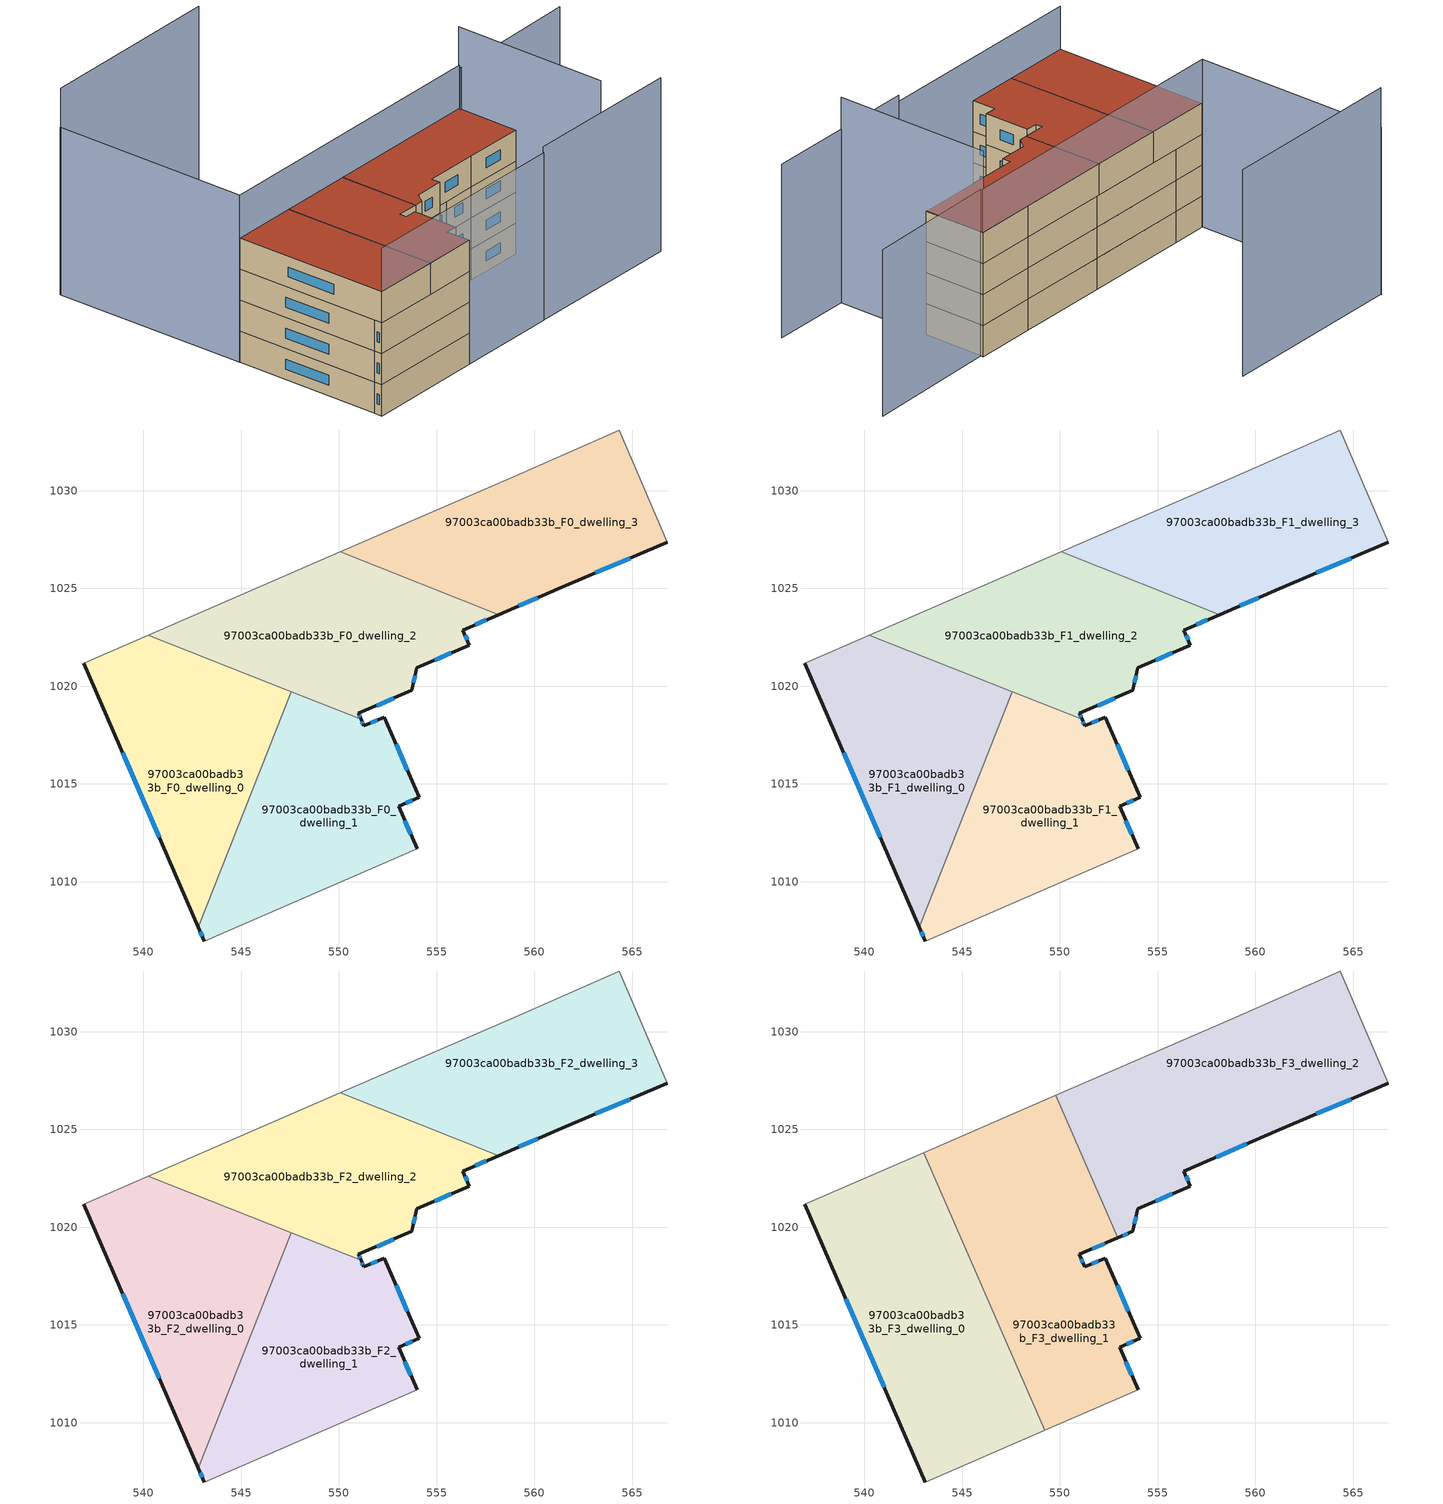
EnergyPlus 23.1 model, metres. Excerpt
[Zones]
97003ca00badb33b_F0_dwelling_0
 floor ground (EU_floor_Construction): 547.56,1019.71 542.8,1007.68 536.95,1021.18 540.25,1022.61 z0
 wall outside (EU_wall_Construction): 536.95,1021.18 542.8,1007.68 z0:3
 wall adiabatic (EU_wall_Construction): 540.25,1022.61 536.95,1021.18 z0:3
 wall to 97003ca00badb33b_F0_dwelling_1 (EU_wall_Construction): 542.8,1007.68 547.56,1019.71 z0:3
 wall to 97003ca00badb33b_F0_dwelling_2 (EU_wall_Construction): 547.56,1019.71 540.25,1022.61 z0:3
 window (EU_Window_Construction): 538.94,1016.59 540.81,1012.27 z1.02:1.98
97003ca00badb33b_F0_dwelling_1
 floor ground (EU_floor_Construction): 552.32,1018.42 554.1,1014.31 553.06,1013.86 554.01,1011.69 543.11,1006.97 542.8,1007.68 547.56,1019.71 551.14,1018.3 551.28,1017.97 z0
 wall outside (EU_wall_Construction): 554.01,1011.69 553.06,1013.86 554.1,1014.31 552.32,1018.42 551.28,1017.97 551.14,1018.3 / 542.8,1007.68 543.11,1006.97 z0:3
 wall adiabatic (EU_wall_Construction): 543.11,1006.97 554.01,1011.69 z0:3
 wall to 97003ca00badb33b_F0_dwelling_2 (EU_wall_Construction): 551.14,1018.3 547.56,1019.71 z0:3
 window (EU_Window_Construction): 551.23,1018.08 551.18,1018.19 / 551.96,1018.27 551.63,1018.12 / 553.49,1015.71 552.92,1017.02 / 553.41,1014.01 553.75,1014.16 / 553.68,1012.43 553.38,1013.12 / 542.91,1007.44 543,1007.21 z1.02:1.98
97003ca00badb33b_F0_dwelling_2
 floor ground (EU_floor_Construction): 558.17,1023.66 556.34,1022.87 556.67,1022.1 553.98,1020.94 553.72,1019.78 551.01,1018.61 551.14,1018.3 540.25,1022.61 550.07,1026.87 z0
 wall outside (EU_wall_Construction): 551.14,1018.3 551.01,1018.61 553.72,1019.78 553.98,1020.94 556.67,1022.1 556.34,1022.87 558.17,1023.66 z0:3
 wall adiabatic (EU_wall_Construction): 550.07,1026.87 540.25,1022.61 z0:3
 wall to 97003ca00badb33b_F0_dwelling_3 (EU_wall_Construction): 558.17,1023.66 550.07,1026.87 z0:3
 window (EU_Window_Construction): 551.09,1018.4 551.05,1018.5 / 556.96,1023.14 557.55,1023.39 / 556.56,1022.36 556.45,1022.61 / 554.9,1021.33 555.76,1021.71 / 553.81,1020.17 553.9,1020.54 / 551.93,1019.01 552.8,1019.38 z1.02:1.98
97003ca00badb33b_F0_dwelling_3
 floor ground (EU_floor_Construction): 564.35,1033.1 566.8,1027.36 561.22,1024.98 558.17,1023.66 550.07,1026.87 558.78,1030.64 z0
 wall outside (EU_wall_Construction): 558.17,1023.66 561.22,1024.98 566.8,1027.36 z0:3
 wall adiabatic (EU_wall_Construction): 566.8,1027.36 564.35,1033.1 558.78,1030.64 550.07,1026.87 z0:3
 window (EU_Window_Construction): 563.12,1025.79 564.9,1026.55 / 559.21,1024.11 560.18,1024.53 z1.02:1.98
97003ca00badb33b_F1_dwelling_0
 floor to 97003ca00badb33b_F0_dwelling_0 (EU_floor_Construction): 547.56,1019.71 542.8,1007.68 536.95,1021.18 540.25,1022.61 z3
 wall outside (EU_wall_Construction): 536.95,1021.18 542.8,1007.68 z3:6
 wall adiabatic (EU_wall_Construction): 540.25,1022.61 536.95,1021.18 z3:6
 wall to 97003ca00badb33b_F1_dwelling_1 (EU_wall_Construction): 542.8,1007.68 547.56,1019.71 z3:6
 wall to 97003ca00badb33b_F1_dwelling_2 (EU_wall_Construction): 547.56,1019.71 540.25,1022.61 z3:6
 window (EU_Window_Construction): 538.94,1016.59 540.81,1012.27 z4.02:4.98
97003ca00badb33b_F1_dwelling_1
 floor to 97003ca00badb33b_F0_dwelling_1 (EU_floor_Construction): 552.32,1018.42 554.1,1014.31 553.06,1013.86 554,1011.69 543.11,1006.97 542.8,1007.68 547.56,1019.71 551.14,1018.3 551.28,1017.97 z3
 wall outside (EU_wall_Construction): 554.01,1011.69 553.06,1013.86 554.1,1014.31 552.32,1018.42 551.28,1017.97 551.14,1018.3 / 542.8,1007.68 543.11,1006.97 z3:6
 wall adiabatic (EU_wall_Construction): 543.11,1006.97 554.01,1011.69 z3:6
 wall to 97003ca00badb33b_F1_dwelling_2 (EU_wall_Construction): 551.14,1018.3 547.56,1019.71 z3:6
 window (EU_Window_Construction): 551.23,1018.08 551.18,1018.19 / 551.96,1018.27 551.63,1018.12 / 553.49,1015.71 552.92,1017.02 / 553.41,1014.01 553.75,1014.16 / 553.68,1012.43 553.38,1013.12 / 542.91,1007.44 543,1007.21 z4.02:4.98
97003ca00badb33b_F1_dwelling_2
 floor to 97003ca00badb33b_F0_dwelling_2 (EU_floor_Construction): 558.17,1023.66 556.34,1022.87 556.67,1022.1 553.98,1020.94 553.72,1019.78 551.01,1018.61 551.14,1018.3 540.25,1022.61 550.07,1026.87 z3
 wall outside (EU_wall_Construction): 551.14,1018.3 551.01,1018.61 553.72,1019.78 553.98,1020.94 556.67,1022.1 556.34,1022.87 558.17,1023.66 z3:6
 wall adiabatic (EU_wall_Construction): 550.07,1026.87 540.25,1022.61 z3:6
 wall to 97003ca00badb33b_F1_dwelling_3 (EU_wall_Construction): 558.17,1023.66 550.07,1026.87 z3:6
 window (EU_Window_Construction): 551.09,1018.4 551.05,1018.5 / 556.96,1023.14 557.55,1023.39 / 556.56,1022.36 556.45,1022.61 / 554.9,1021.33 555.76,1021.71 / 553.81,1020.17 553.9,1020.54 / 551.93,1019.01 552.8,1019.38 z4.02:4.98
97003ca00badb33b_F1_dwelling_3
 floor to 97003ca00badb33b_F0_dwelling_3 (EU_floor_Construction): 564.35,1033.1 566.8,1027.36 561.22,1024.98 558.17,1023.66 550.07,1026.87 558.77,1030.64 z3
 wall outside (EU_wall_Construction): 558.17,1023.66 561.22,1024.98 566.8,1027.36 z3:6
 wall adiabatic (EU_wall_Construction): 566.8,1027.36 564.35,1033.1 558.78,1030.64 550.07,1026.87 z3:6
 window (EU_Window_Construction): 563.12,1025.79 564.9,1026.55 / 559.21,1024.11 560.18,1024.53 z4.02:4.98
97003ca00badb33b_F2_dwelling_0
 floor to 97003ca00badb33b_F1_dwelling_0 (EU_floor_Construction): 547.56,1019.71 542.8,1007.68 536.95,1021.18 540.25,1022.61 z6
 wall outside (EU_wall_Construction): 536.95,1021.18 542.8,1007.68 z6:9
 wall adiabatic (EU_wall_Construction): 540.25,1022.61 536.95,1021.18 z6:9
 wall to 97003ca00badb33b_F2_dwelling_1 (EU_wall_Construction): 542.8,1007.68 547.56,1019.71 z6:9
 wall to 97003ca00badb33b_F2_dwelling_2 (EU_wall_Construction): 547.56,1019.71 540.25,1022.61 z6:9
 window (EU_Window_Construction): 538.94,1016.59 540.81,1012.27 z7.02:7.98
97003ca00badb33b_F2_dwelling_1
 floor to 97003ca00badb33b_F1_dwelling_1 (EU_floor_Construction): 552.32,1018.42 554.1,1014.31 553.06,1013.86 554,1011.69 543.11,1006.97 542.8,1007.68 547.56,1019.71 551.14,1018.3 551.28,1017.97 z6
 wall outside (EU_wall_Construction): 554.01,1011.69 553.06,1013.86 554.1,1014.31 552.32,1018.42 551.28,1017.97 551.14,1018.3 / 542.8,1007.68 543.11,1006.97 z6:9
 wall adiabatic (EU_wall_Construction): 543.11,1006.97 554.01,1011.69 z6:9
 wall to 97003ca00badb33b_F2_dwelling_2 (EU_wall_Construction): 551.14,1018.3 547.56,1019.71 z6:9
 window (EU_Window_Construction): 551.23,1018.08 551.18,1018.19 / 551.96,1018.27 551.63,1018.12 / 553.49,1015.71 552.92,1017.02 / 553.41,1014.01 553.75,1014.16 / 553.68,1012.43 553.38,1013.12 / 542.91,1007.44 543,1007.21 z7.02:7.98
97003ca00badb33b_F2_dwelling_2
 floor to 97003ca00badb33b_F1_dwelling_2 (EU_floor_Construction): 558.17,1023.66 556.34,1022.87 556.67,1022.1 553.98,1020.94 553.72,1019.78 551.01,1018.61 551.14,1018.3 540.25,1022.61 550.07,1026.87 z6
 wall outside (EU_wall_Construction): 551.14,1018.3 551.01,1018.61 553.72,1019.78 553.98,1020.94 556.67,1022.1 556.34,1022.87 558.17,1023.66 z6:9
 wall adiabatic (EU_wall_Construction): 550.07,1026.87 540.25,1022.61 z6:9
 wall to 97003ca00badb33b_F2_dwelling_3 (EU_wall_Construction): 558.17,1023.66 550.07,1026.87 z6:9
 window (EU_Window_Construction): 551.09,1018.4 551.05,1018.5 / 556.96,1023.14 557.55,1023.39 / 556.56,1022.36 556.45,1022.61 / 554.9,1021.33 555.76,1021.71 / 553.81,1020.17 553.9,1020.54 / 551.93,1019.01 552.8,1019.38 z7.02:7.98
97003ca00badb33b_F2_dwelling_3
 floor to 97003ca00badb33b_F1_dwelling_3 (EU_floor_Construction): 564.35,1033.1 566.8,1027.36 561.22,1024.98 558.17,1023.66 550.07,1026.87 558.77,1030.64 z6
 wall outside (EU_wall_Construction): 558.17,1023.66 561.22,1024.98 566.8,1027.36 z6:9
 wall adiabatic (EU_wall_Construction): 566.8,1027.36 564.35,1033.1 558.78,1030.64 550.07,1026.87 z6:9
 window (EU_Window_Construction): 563.12,1025.79 564.9,1026.55 / 559.21,1024.11 560.18,1024.53 z7.02:7.98
97003ca00badb33b_F3_dwelling_0
 floor to 97003ca00badb33b_F2_dwelling_0 (EU_floor_Construction): 544.25,1021.02 546.26,1016.42 542.8,1007.68 536.95,1021.18 540.25,1022.61 z9
 floor to 97003ca00badb33b_F2_dwelling_1 (EU_floor_Construction): 546.26,1016.42 549.22,1009.61 543.11,1006.97 542.8,1007.68 z9
 floor to 97003ca00badb33b_F2_dwelling_2 (EU_floor_Construction): 543.04,1023.82 544.25,1021.02 540.25,1022.61 z9
 wall outside (EU_wall_Construction): 536.95,1021.18 543.11,1006.97 z9:12
 wall adiabatic (EU_wall_Construction): 543.11,1006.97 549.22,1009.61 / 543.04,1023.82 536.95,1021.18 z9:12
 wall to 97003ca00badb33b_F3_dwelling_1 (EU_wall_Construction): 549.22,1009.61 543.04,1023.82 z9:12
 window (EU_Window_Construction): 539.05,1016.34 541.01,1011.8 z10.02:10.98
 roof outside (EU_roof_Construction): 549.22,1009.61 543.04,1023.82 536.95,1021.18 543.11,1006.97 z12
97003ca00badb33b_F3_dwelling_1
 floor to 97003ca00badb33b_F2_dwelling_0 (EU_floor_Construction): 547.56,1019.71 546.26,1016.42 544.25,1021.02 z9
 floor to 97003ca00badb33b_F2_dwelling_1 (EU_floor_Construction): 552.32,1018.42 554.1,1014.31 553.06,1013.86 554,1011.69 549.22,1009.61 546.26,1016.42 547.56,1019.71 551.14,1018.3 551.28,1017.97 z9
 floor to 97003ca00badb33b_F2_dwelling_2 (EU_floor_Construction): 549.78,1026.74 552.96,1019.45 551.01,1018.61 547.56,1019.71 544.25,1021.02 543.04,1023.82 z9; 551.01,1018.61 551.14,1018.3 547.56,1019.71 z9
 wall outside (EU_wall_Construction): 554.01,1011.69 553.06,1013.86 554.1,1014.31 552.32,1018.42 551.28,1017.97 551.01,1018.61 552.96,1019.45 z9:12
 wall adiabatic (EU_wall_Construction): 549.22,1009.61 554.01,1011.69 / 549.78,1026.74 543.04,1023.82 z9:12
 wall to 97003ca00badb33b_F3_dwelling_2 (EU_wall_Construction): 552.96,1019.45 549.78,1026.74 z9:12
 window (EU_Window_Construction): 553.49,1015.71 552.92,1017.02 / 553.41,1014.01 553.75,1014.16 / 553.68,1012.43 553.38,1013.12 / 551.67,1018.89 552.29,1019.16 / 551.18,1018.19 551.1,1018.39 / 551.96,1018.27 551.63,1018.12 z10.02:10.98
 roof outside (EU_roof_Construction): 554.01,1011.69 553.06,1013.86 554.1,1014.31 552.32,1018.42 551.28,1017.97 551.01,1018.61 552.96,1019.45 549.78,1026.74 543.04,1023.82 549.22,1009.61 z12
97003ca00badb33b_F3_dwelling_2
 floor to 97003ca00badb33b_F2_dwelling_2 (EU_floor_Construction): 558.17,1023.66 556.34,1022.87 556.67,1022.1 553.98,1020.94 553.72,1019.78 552.96,1019.45 549.78,1026.74 550.07,1026.87 z9
 floor to 97003ca00badb33b_F2_dwelling_3 (EU_floor_Construction): 564.35,1033.1 566.8,1027.36 561.22,1024.98 558.17,1023.66 550.07,1026.87 558.77,1030.64 z9
 wall outside (EU_wall_Construction): 552.96,1019.45 553.72,1019.78 553.98,1020.94 556.67,1022.1 556.34,1022.87 561.22,1024.98 566.8,1027.36 z9:12
 wall adiabatic (EU_wall_Construction): 566.8,1027.36 564.35,1033.1 558.78,1030.64 549.78,1026.74 z9:12
 window (EU_Window_Construction): 563.12,1025.79 564.9,1026.55 / 558,1023.59 559.56,1024.26 / 556.56,1022.36 556.45,1022.61 / 554.9,1021.33 555.76,1021.71 / 553.81,1020.17 553.9,1020.54 / 553.22,1019.56 553.46,1019.67 z10.02:10.98
 roof outside (EU_roof_Construction): 561.22,1024.98 566.8,1027.36 564.35,1033.1 558.78,1030.64 549.78,1026.74 552.96,1019.45 553.72,1019.78 553.98,1020.94 556.67,1022.1 556.34,1022.87 z12
shading: 563.33,1015.75 577.93,1022.02 z0:16.8; 543.1,1006.99 563.34,1015.73 / 564.36,1033.06 536.89,1021.15 / 536.89,1021.15 529.11,1039.08 z0:16.2; 546.43,1046.58 529.13,1039.04 z0:20; 570.48,1018.84 564.33,1033.09 z0:19.9; 576.92,1038.51 564.33,1032.76 z0:16.1
[Building]
EU S2 Campaign: North Axis=0; Terrain=City; Solar Distribution=FullExterior
[Site:Location]
Vienna: Latitude=48; Longitude=16.5; Time Zone=1; Elevation=183
[SizingPeriod:WeatherFileDays]
AnnualSizingPeriod: Begin Month=1; Begin Day of Month=1; End Month=12; End Day of Month=31; Day of Week for Start Day=Monday; Use Weather File Daylight Saving Period=No; Use Weather File Rain and Snow Indicators=No
[MATERIAL]
EU_InternalMass_Material: Roughness=MediumRough; Thickness=0.1; Conductivity=1; Density=1800; Specific Heat=900; Thermal Absorptance=0.9; Solar Absorptance=0.7; Visible Absorptance=0.7
[MATERIAL:NOMASS] Roughness=MediumRough; Thermal Absorptance=0.9; Solar Absorptance=0.7; Visible Absorptance=0.7
Name | Thermal Resistance
EU_wall_NoMass | 0.942466
EU_roof_NoMass | 0.551687
EU_floor_NoMass | 0.66527
[WINDOWMATERIAL:SIMPLEGLAZINGSYSTEM]
EU_Window_SimpleGlazing: UFactor=2.03367; Solar Heat Gain Coefficient=0.65; Visible Transmittance=0.65
[CONSTRUCTION]
EU_wall_Construction: EU_wall_NoMass
EU_roof_Construction: EU_roof_NoMass
EU_floor_Construction: EU_floor_NoMass
EU_Window_Construction: EU_Window_SimpleGlazing
EU_InternalMass_Construction: EU_InternalMass_Material
[ZONE] Type=1; Multiplier=1; Ceiling Height=autocalculate; Floor Area=autocalculate; Part of Total Floor Area=Yes
Name | Volume
97003ca00badb33b_F0_dwelling_0 | 231.959
97003ca00badb33b_F1_dwelling_0; 97003ca00badb33b_F2_dwelling_0 | 231.958
97003ca00badb33b_F3_dwelling_0 | 308.681
97003ca00badb33b_F0_dwelling_1 | 231.962
97003ca00badb33b_F1_dwelling_1; 97003ca00badb33b_F2_dwelling_1 | 231.961
97003ca00badb33b_F3_dwelling_1 | 308.702
97003ca00badb33b_F0_dwelling_2 | 230.662
97003ca00badb33b_F1_dwelling_2; 97003ca00badb33b_F2_dwelling_2 | 230.664
97003ca00badb33b_F3_dwelling_2 | 308.699
97003ca00badb33b_F0_dwelling_3 | 231.512
97003ca00badb33b_F1_dwelling_3; 97003ca00badb33b_F2_dwelling_3 | 231.51
[INTERNALMASS] Construction=EU_InternalMass_Construction
Name | Zone or ZoneList | Surface Area
97003ca00badb33b_F0_dwelling_0_EU_InternalMass | 97003ca00badb33b_F0_dwelling_0 | 77.3193
97003ca00badb33b_F0_dwelling_1_EU_InternalMass | 97003ca00badb33b_F0_dwelling_1 | 77.3194
97003ca00badb33b_F0_dwelling_2_EU_InternalMass | 97003ca00badb33b_F0_dwelling_2 | 76.8875
97003ca00badb33b_F0_dwelling_3_EU_InternalMass | 97003ca00badb33b_F0_dwelling_3 | 77.1705
97003ca00badb33b_F1_dwelling_0_EU_InternalMass | 97003ca00badb33b_F1_dwelling_0 | 77.3193
97003ca00badb33b_F1_dwelling_1_EU_InternalMass | 97003ca00badb33b_F1_dwelling_1 | 77.3194
97003ca00badb33b_F1_dwelling_2_EU_InternalMass | 97003ca00badb33b_F1_dwelling_2 | 76.8875
97003ca00badb33b_F1_dwelling_3_EU_InternalMass | 97003ca00badb33b_F1_dwelling_3 | 77.1705
97003ca00badb33b_F2_dwelling_0_EU_InternalMass | 97003ca00badb33b_F2_dwelling_0 | 77.3193
97003ca00badb33b_F2_dwelling_1_EU_InternalMass | 97003ca00badb33b_F2_dwelling_1 | 77.3194
97003ca00badb33b_F2_dwelling_2_EU_InternalMass | 97003ca00badb33b_F2_dwelling_2 | 76.8875
97003ca00badb33b_F2_dwelling_3_EU_InternalMass | 97003ca00badb33b_F2_dwelling_3 | 77.1705
97003ca00badb33b_F3_dwelling_0_EU_InternalMass | 97003ca00badb33b_F3_dwelling_0 | 102.896
97003ca00badb33b_F3_dwelling_1_EU_InternalMass | 97003ca00badb33b_F3_dwelling_1 | 102.902
97003ca00badb33b_F3_dwelling_2_EU_InternalMass | 97003ca00badb33b_F3_dwelling_2 | 102.899
[OTHEREQUIPMENT] Fuel Type=Electricity; Design Level Calculation Method=Watts/Area; Power per Zone Floor Area=1; Fraction Latent=0; Fraction Radiant=0; Fraction Lost=0; Carbon Dioxide Generation Rate=0; EndUse Subcategory=EU_Step8_InternalGains
Name | Zone or ZoneList or Space or SpaceList | Schedule
EU_Step8_InternalGain_97003ca00badb33b_F0_dwelling_0_f000 | 97003ca00badb33b_F0_dwelling_0 | EU_Step8_GainSchedule_97003ca00badb33b_F0_dwelling_0_f000
EU_Step8_InternalGain_97003ca00badb33b_F0_dwelling_1_f000 | 97003ca00badb33b_F0_dwelling_1 | EU_Step8_GainSchedule_97003ca00badb33b_F0_dwelling_1_f000
EU_Step8_InternalGain_97003ca00badb33b_F0_dwelling_2_f000 | 97003ca00badb33b_F0_dwelling_2 | EU_Step8_GainSchedule_97003ca00badb33b_F0_dwelling_2_f000
EU_Step8_InternalGain_97003ca00badb33b_F0_dwelling_3_f000 | 97003ca00badb33b_F0_dwelling_3 | EU_Step8_GainSchedule_97003ca00badb33b_F0_dwelling_3_f000
EU_Step8_InternalGain_97003ca00badb33b_F1_dwelling_0_f000 | 97003ca00badb33b_F1_dwelling_0 | EU_Step8_GainSchedule_97003ca00badb33b_F1_dwelling_0_f000
EU_Step8_InternalGain_97003ca00badb33b_F1_dwelling_1_f000 | 97003ca00badb33b_F1_dwelling_1 | EU_Step8_GainSchedule_97003ca00badb33b_F1_dwelling_1_f000
EU_Step8_InternalGain_97003ca00badb33b_F1_dwelling_2_f000 | 97003ca00badb33b_F1_dwelling_2 | EU_Step8_GainSchedule_97003ca00badb33b_F1_dwelling_2_f000
EU_Step8_InternalGain_97003ca00badb33b_F1_dwelling_3_f000 | 97003ca00badb33b_F1_dwelling_3 | EU_Step8_GainSchedule_97003ca00badb33b_F1_dwelling_3_f000
EU_Step8_InternalGain_97003ca00badb33b_F2_dwelling_0_f000 | 97003ca00badb33b_F2_dwelling_0 | EU_Step8_GainSchedule_97003ca00badb33b_F2_dwelling_0_f000
EU_Step8_InternalGain_97003ca00badb33b_F2_dwelling_1_f000 | 97003ca00badb33b_F2_dwelling_1 | EU_Step8_GainSchedule_97003ca00badb33b_F2_dwelling_1_f000
EU_Step8_InternalGain_97003ca00badb33b_F2_dwelling_2_f000 | 97003ca00badb33b_F2_dwelling_2 | EU_Step8_GainSchedule_97003ca00badb33b_F2_dwelling_2_f000
EU_Step8_InternalGain_97003ca00badb33b_F2_dwelling_3_f000 | 97003ca00badb33b_F2_dwelling_3 | EU_Step8_GainSchedule_97003ca00badb33b_F2_dwelling_3_f000
EU_Step8_InternalGain_97003ca00badb33b_F3_dwelling_0_f000 | 97003ca00badb33b_F3_dwelling_0 | EU_Step8_GainSchedule_97003ca00badb33b_F3_dwelling_0_f000
EU_Step8_InternalGain_97003ca00badb33b_F3_dwelling_1_f000 | 97003ca00badb33b_F3_dwelling_1 | EU_Step8_GainSchedule_97003ca00badb33b_F3_dwelling_1_f000
EU_Step8_InternalGain_97003ca00badb33b_F3_dwelling_2_f000 | 97003ca00badb33b_F3_dwelling_2 | EU_Step8_GainSchedule_97003ca00badb33b_F3_dwelling_2_f000
[ZONEVENTILATION:DESIGNFLOWRATE] Schedule=EU_AlwaysOn; Design Flow Rate Calculation Method=AirChanges/Hour; Air Changes per Hour=0.530523; Ventilation Type=Natural; Fan Pressure Rise=0; Fan Total Efficiency=1; Constant Term Coefficient=1; Temperature Term Coefficient=0; Velocity Term Coefficient=0; Velocity Squared Term Coefficient=0; Minimum Indoor Temperature=-100; Maximum Indoor Temperature=100; Delta Temperature=-100; Minimum Outdoor Temperature=-100; Maximum Outdoor Temperature=100; Maximum Wind Speed=40
Name | Zone or ZoneList or Space or SpaceList
EU_ConstantAir_97003ca00badb33b_F0_dwelling_0 | 97003ca00badb33b_F0_dwelling_0
EU_ConstantAir_97003ca00badb33b_F0_dwelling_1 | 97003ca00badb33b_F0_dwelling_1
EU_ConstantAir_97003ca00badb33b_F0_dwelling_2 | 97003ca00badb33b_F0_dwelling_2
EU_ConstantAir_97003ca00badb33b_F0_dwelling_3 | 97003ca00badb33b_F0_dwelling_3
EU_ConstantAir_97003ca00badb33b_F1_dwelling_0 | 97003ca00badb33b_F1_dwelling_0
EU_ConstantAir_97003ca00badb33b_F1_dwelling_1 | 97003ca00badb33b_F1_dwelling_1
EU_ConstantAir_97003ca00badb33b_F1_dwelling_2 | 97003ca00badb33b_F1_dwelling_2
EU_ConstantAir_97003ca00badb33b_F1_dwelling_3 | 97003ca00badb33b_F1_dwelling_3
EU_ConstantAir_97003ca00badb33b_F2_dwelling_0 | 97003ca00badb33b_F2_dwelling_0
EU_ConstantAir_97003ca00badb33b_F2_dwelling_1 | 97003ca00badb33b_F2_dwelling_1
EU_ConstantAir_97003ca00badb33b_F2_dwelling_2 | 97003ca00badb33b_F2_dwelling_2
EU_ConstantAir_97003ca00badb33b_F2_dwelling_3 | 97003ca00badb33b_F2_dwelling_3
EU_ConstantAir_97003ca00badb33b_F3_dwelling_0 | 97003ca00badb33b_F3_dwelling_0
EU_ConstantAir_97003ca00badb33b_F3_dwelling_1 | 97003ca00badb33b_F3_dwelling_1
EU_ConstantAir_97003ca00badb33b_F3_dwelling_2 | 97003ca00badb33b_F3_dwelling_2
[HVACTEMPLATE:THERMOSTAT] Constant Heating Setpoint=20; Constant Cooling Setpoint=50
EU_HeatOnly_97003ca00badb33b_F0_dwelling_0; EU_HeatOnly_97003ca00badb33b_F0_dwelling_1; EU_HeatOnly_97003ca00badb33b_F0_dwelling_2; EU_HeatOnly_97003ca00badb33b_F0_dwelling_3; EU_HeatOnly_97003ca00badb33b_F1_dwelling_0; EU_HeatOnly_97003ca00badb33b_F1_dwelling_1; EU_HeatOnly_97003ca00badb33b_F1_dwelling_2; EU_HeatOnly_97003ca00badb33b_F1_dwelling_3; EU_HeatOnly_97003ca00badb33b_F2_dwelling_0; EU_HeatOnly_97003ca00badb33b_F2_dwelling_1; EU_HeatOnly_97003ca00badb33b_F2_dwelling_2; EU_HeatOnly_97003ca00badb33b_F2_dwelling_3; EU_HeatOnly_97003ca00badb33b_F3_dwelling_0; EU_HeatOnly_97003ca00badb33b_F3_dwelling_1; EU_HeatOnly_97003ca00badb33b_F3_dwelling_2
[HVACTEMPLATE:ZONE:IDEALLOADSAIRSYSTEM] System Availability Schedule=EU_AlwaysOn; Maximum Heating Supply Air Temperature=50; Minimum Cooling Supply Air Temperature=13; Maximum Heating Supply Air Humidity Ratio=0.0156; Minimum Cooling Supply Air Humidity Ratio=0.0077; Heating Limit=NoLimit; Cooling Limit=NoLimit; Heating Availability Schedule=EU_AlwaysOn; Cooling Availability Schedule=EU_CoolingOff; Dehumidification Control Type=ConstantSensibleHeatRatio; Cooling Sensible Heat Ratio=0.7; Dehumidification Setpoint=60; Humidification Control Type=None; Humidification Setpoint=30; Outdoor Air Method=None; Outdoor Air Flow Rate per Person=0.00944; Outdoor Air Flow Rate per Zone Floor Area=0; Outdoor Air Flow Rate per Zone=0; Demand Controlled Ventilation Type=None; Outdoor Air Economizer Type=NoEconomizer; Heat Recovery Type=None; Sensible Heat Recovery Effectiveness=0.7; Latent Heat Recovery Effectiveness=0.65
Name | Template Thermostat
97003ca00badb33b_F0_dwelling_0 | EU_HeatOnly_97003ca00badb33b_F0_dwelling_0
97003ca00badb33b_F0_dwelling_1 | EU_HeatOnly_97003ca00badb33b_F0_dwelling_1
97003ca00badb33b_F0_dwelling_2 | EU_HeatOnly_97003ca00badb33b_F0_dwelling_2
97003ca00badb33b_F0_dwelling_3 | EU_HeatOnly_97003ca00badb33b_F0_dwelling_3
97003ca00badb33b_F1_dwelling_0 | EU_HeatOnly_97003ca00badb33b_F1_dwelling_0
97003ca00badb33b_F1_dwelling_1 | EU_HeatOnly_97003ca00badb33b_F1_dwelling_1
97003ca00badb33b_F1_dwelling_2 | EU_HeatOnly_97003ca00badb33b_F1_dwelling_2
97003ca00badb33b_F1_dwelling_3 | EU_HeatOnly_97003ca00badb33b_F1_dwelling_3
97003ca00badb33b_F2_dwelling_0 | EU_HeatOnly_97003ca00badb33b_F2_dwelling_0
97003ca00badb33b_F2_dwelling_1 | EU_HeatOnly_97003ca00badb33b_F2_dwelling_1
97003ca00badb33b_F2_dwelling_2 | EU_HeatOnly_97003ca00badb33b_F2_dwelling_2
97003ca00badb33b_F2_dwelling_3 | EU_HeatOnly_97003ca00badb33b_F2_dwelling_3
97003ca00badb33b_F3_dwelling_0 | EU_HeatOnly_97003ca00badb33b_F3_dwelling_0
97003ca00badb33b_F3_dwelling_1 | EU_HeatOnly_97003ca00badb33b_F3_dwelling_1
97003ca00badb33b_F3_dwelling_2 | EU_HeatOnly_97003ca00badb33b_F3_dwelling_2
[SIZING:ZONE] Zone Cooling Design Supply Air Temperature Input Method=SupplyAirTemperature; Zone Cooling Design Supply Air Temperature=13; Zone Heating Design Supply Air Temperature Input Method=SupplyAirTemperature; Zone Heating Design Supply Air Temperature=50; Zone Cooling Design Supply Air Humidity Ratio=0.008; Zone Heating Design Supply Air Humidity Ratio=0.008; Cooling Design Air Flow Method=DesignDay; Cooling Design Air Flow Rate=0; Cooling Minimum Air Flow per Zone Floor Area=0.000762; Cooling Minimum Air Flow=0; Cooling Minimum Air Flow Fraction=0.2; Heating Design Air Flow Method=DesignDay; Heating Design Air Flow Rate=0; Heating Maximum Air Flow per Zone Floor Area=0.002032; Heating Maximum Air Flow=0.141576; Heating Maximum Air Flow Fraction=0.3; Account for Dedicated Outdoor Air System=No; Dedicated Outdoor Air System Control Strategy=NeutralSupplyAir; Dedicated Outdoor Air Low Setpoint Temperature for Design=autosize; Dedicated Outdoor Air High Setpoint Temperature for Design=autosize; Zone Load Sizing Method=Sensible Load Only No Latent Load; Zone Latent Cooling Design Supply Air Humidity Ratio Input Method=HumidityRatioDifference; Zone Cooling Design Supply Air Humidity Ratio Difference=0.005; Zone Latent Heating Design Supply Air Humidity Ratio Input Method=HumidityRatioDifference; Zone Humidification Design Supply Air Humidity Ratio Difference=0.005
97003ca00badb33b_F0_dwelling_0; 97003ca00badb33b_F0_dwelling_1; 97003ca00badb33b_F0_dwelling_2; 97003ca00badb33b_F0_dwelling_3; 97003ca00badb33b_F1_dwelling_0; 97003ca00badb33b_F1_dwelling_1; 97003ca00badb33b_F1_dwelling_2; 97003ca00badb33b_F1_dwelling_3; 97003ca00badb33b_F2_dwelling_0; 97003ca00badb33b_F2_dwelling_1; 97003ca00badb33b_F2_dwelling_2; 97003ca00badb33b_F2_dwelling_3; 97003ca00badb33b_F3_dwelling_0; 97003ca00badb33b_F3_dwelling_1; 97003ca00badb33b_F3_dwelling_2
[SCHEDULE:CONSTANT]
Name | Hourly Value
EU_AlwaysOn | 1
EU_CoolingOff | 0
[SCHEDULE:FILE] Column Number=1; Rows to Skip at Top=0; Number of Hours of Data=8760; Column Separator=Comma; Interpolate to Timestep=No; Minutes per Item=60; Adjust Schedule for Daylight Savings=Yes
Name | File
EU_Step8_GainSchedule_97003ca00badb33b_F0_dwelling_0_f000 | ../../schedules/97003ca00badb33b/97003ca00badb33b_F0_dwelling_0_f000_gain.csv
EU_Step8_GainSchedule_97003ca00badb33b_F0_dwelling_1_f000 | ../../schedules/97003ca00badb33b/97003ca00badb33b_F0_dwelling_1_f000_gain.csv
EU_Step8_GainSchedule_97003ca00badb33b_F0_dwelling_2_f000 | ../../schedules/97003ca00badb33b/97003ca00badb33b_F0_dwelling_2_f000_gain.csv
EU_Step8_GainSchedule_97003ca00badb33b_F0_dwelling_3_f000 | ../../schedules/97003ca00badb33b/97003ca00badb33b_F0_dwelling_3_f000_gain.csv
EU_Step8_GainSchedule_97003ca00badb33b_F1_dwelling_0_f000 | ../../schedules/97003ca00badb33b/97003ca00badb33b_F1_dwelling_0_f000_gain.csv
EU_Step8_GainSchedule_97003ca00badb33b_F1_dwelling_1_f000 | ../../schedules/97003ca00badb33b/97003ca00badb33b_F1_dwelling_1_f000_gain.csv
EU_Step8_GainSchedule_97003ca00badb33b_F1_dwelling_2_f000 | ../../schedules/97003ca00badb33b/97003ca00badb33b_F1_dwelling_2_f000_gain.csv
EU_Step8_GainSchedule_97003ca00badb33b_F1_dwelling_3_f000 | ../../schedules/97003ca00badb33b/97003ca00badb33b_F1_dwelling_3_f000_gain.csv
EU_Step8_GainSchedule_97003ca00badb33b_F2_dwelling_0_f000 | ../../schedules/97003ca00badb33b/97003ca00badb33b_F2_dwelling_0_f000_gain.csv
EU_Step8_GainSchedule_97003ca00badb33b_F2_dwelling_1_f000 | ../../schedules/97003ca00badb33b/97003ca00badb33b_F2_dwelling_1_f000_gain.csv
EU_Step8_GainSchedule_97003ca00badb33b_F2_dwelling_2_f000 | ../../schedules/97003ca00badb33b/97003ca00badb33b_F2_dwelling_2_f000_gain.csv
EU_Step8_GainSchedule_97003ca00badb33b_F2_dwelling_3_f000 | ../../schedules/97003ca00badb33b/97003ca00badb33b_F2_dwelling_3_f000_gain.csv
EU_Step8_GainSchedule_97003ca00badb33b_F3_dwelling_0_f000 | ../../schedules/97003ca00badb33b/97003ca00badb33b_F3_dwelling_0_f000_gain.csv
EU_Step8_GainSchedule_97003ca00badb33b_F3_dwelling_1_f000 | ../../schedules/97003ca00badb33b/97003ca00badb33b_F3_dwelling_1_f000_gain.csv
EU_Step8_GainSchedule_97003ca00badb33b_F3_dwelling_2_f000 | ../../schedules/97003ca00badb33b/97003ca00badb33b_F3_dwelling_2_f000_gain.csv
